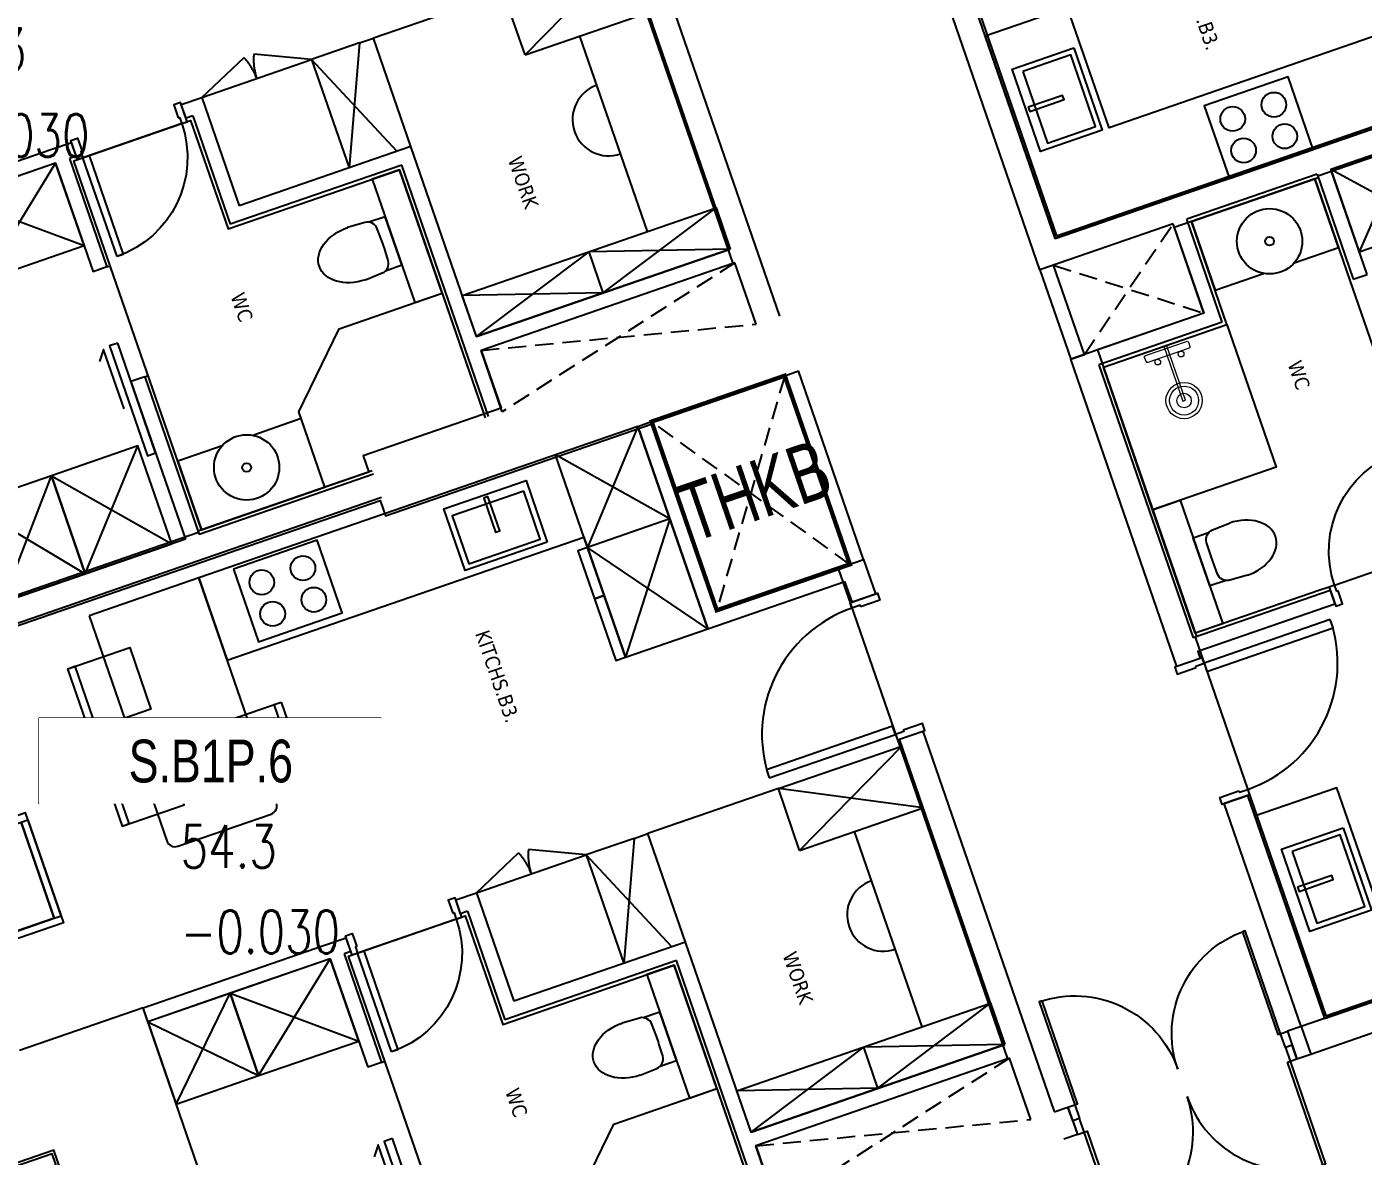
# Model space of a CAD drawing. Header units: millimetres. Extents: x -361702973 to 361248309, y -356458554 to 356543577.
# Drawn here: x -58224 to -49016, y 28495 to 36276 of the extents above; entities that cross this region are included whole.
import ezdxf
from ezdxf.enums import TextEntityAlignment as Align
from ezdxf.xclip import XClip

# ---------------------------------------------------------------- set-up
doc = ezdxf.new("R2010")
doc.units = ezdxf.units.MM
doc.header["$LTSCALE"] = 100
doc.header["$MEASUREMENT"] = 0
doc.header["$XCLIPFRAME"] = 0
doc.set_wipeout_variables(frame=1)
for name, pattern in [('220126_HDN_HBA typical plan$0$HIDDEN', [0.375, 0.25, -0.125]), ('ACAD_ISO03W100', [30, 12, -18]), ('HIDDEN', [0.375, 0.25, -0.125]), ('Xref_ST_MBDV Cot vach 30.7.2022$0$HIDDEN', [0.375, 0.25, -0.125])]:
    doc.linetypes.add(name, pattern=pattern)
for name, color, linetype in [('1VinaPVC-Text', 9, 'Continuous'), ('A-_FURN----_E-_N', 251, 'Continuous'), ('A-ANNO-ROOM', 50, 'Continuous'), ('dien tich thong thuy', 3, 'Continuous'), ('IDEA - dim', 251, 'Continuous'), ('KT-Cua', 36, 'Continuous'), ('KT-Khuat', 9, 'HIDDEN'), ('KT-Net manh', 139, 'Continuous'), ('KT-Tuong', 1, 'Continuous'), ('Xref_ST_MBDV Cot vach 30.7.2022$0$KT-Text', 7, 'Continuous'), ('Xref_ST_MBDV Cot vach 30.7.2022$0$KT-Tuong', 1, 'Continuous')]:
    doc.layers.add(name, color=color, linetype=linetype)
for name, color, linetype, lineweight in [('A-NoiThat', 39, 'Continuous', 13), ('KT-Chuviet', 255, 'Continuous', 15), ('KT-Net thay', 7, 'Continuous', 15), ('KT-Net truc', 18, 'Continuous', 15), ('Xref_ST_MBDV Cot vach 30.7.2022$0$CUA', 37, 'Continuous', 13)]:
    doc.layers.add(name, color=color, linetype=linetype, lineweight=lineweight)
doc.styles.add('220126_HDN_HBA typical plan$0$211210_HDN_HBA_TYPICAL PLAN CORE OPT 1$0$HBA-Text', font='GOTHIC.TTF')
doc.styles.add('font unicode ccu', font='arial.ttf')
doc.styles.add('ROMANS', font='ROMANS.SHX')
doc.styles.add('Tahoma', font='tahoma.ttf')
doc.styles.add('Xref_ST_MBDV Cot vach 30.7.2022$0$Arial', font='arial.ttf', dxfattribs={"width": 0.7})

# ---------------------------------------------------------------- blocks, each defined once
blk = doc.blocks.new('P150')
for points in [[(-1.529999999999973, 0.1000000000000227), (-1.549999999999955, 0.1000000000000227), (-1.549999999999955, 0.8500000000000796), (-1.529999999999973, 0.8500000000000796)], [(-0.04999999999995453, 0.1000000000000227), (-0.06999999999993634, 0.1000000000000227), (-0.06999999999993634, 0.8500000000000796), (-0.04999999999995453, 0.8500000000000796)], [(-1.599999999999909, 0), (-1.549999999999955, 0), (-1.549999999999955, 0.1000000000000227), (-1.599999999999909, 0.1000000000000227)], [(-0.04999999999995453, 0), (0, 0), (0, 0.1000000000000227), (-0.04999999999995453, 0.1000000000000227)]]:
    blk.add_lwpolyline(points, close=True)
for centre, start, end in [((-1.549999999999955, 0.1000000000000227), 0, 90), ((-0.04999999999995453, 0.1000000000000227), 90, 180)]:
    blk.add_arc(centre, 0.7500000000000568, start, end)
blk = doc.blocks.new('*U116')
blk.add_line((70, 100), (70, 699.9999999999966))
for points in [[(50, 0), (50, 799.9999999999966), (90, 799.9999999999966), (90, 0)], [(50, 100), (90, 100), (90, 699.9999999999966), (50, 699.9999999999966)], [(0, -99.99999999999972), (60, -99.99999999999969), (60, -40), (50, -40), (50, 0), (0, 0)], [(899.9999999999966, -99.99999999999963), (839.9999999999966, -99.9999999999996), (839.9999999999966, -39.99999999999989), (849.9999999999966, -39.99999999999989), (849.9999999999966, 1.136868377216155e-13), (899.9999999999966, 1.421085471520195e-13)]]:
    blk.add_lwpolyline(points, close=True)
at = {"linetype": 'Xref_ST_MBDV Cot vach 30.7.2022$0$HIDDEN'}
blk.add_arc((50, 0), 799.9999999999967, 7.016709298534877e-15, 90, dxfattribs=at)
blk = doc.blocks.new('*U147')
at = {"ltscale": 5}
blk.add_lwpolyline([(305, -530), (305, -1.13686837721616e-13), (-305, 0), (-305, -530)], close=True, dxfattribs=at)
for centre in [(-150, -150), (150, -150.0000000000001), (-150, -380), (150, -380)]:
    blk.add_circle(centre, 85, dxfattribs=at)
blk = doc.blocks.new('*U149')
at = {"layer": 'A-_FURN----_E-_N', "linetype": 'Continuous'}
for points in [[(-899.9999999999709, 600), (-899.9999999999709, 1000), (-1349.999999999971, 1000), (-1349.999999999971, 600)], [(-900.0000000000291, -1000), (-900.0000000000291, 1000), (900.0000000000291, 1000), (900.0000000000291, -1000)], [(-880.0000000000291, -980), (-880.0000000000291, 980), (880.0000000000291, 980), (880.0000000000291, -980)], [(1350.000000000029, 600), (1350.000000000029, 1000), (900.0000000000291, 1000), (900.0000000000291, 600)]]:
    blk.add_lwpolyline(points, close=True, dxfattribs=at)
at = {"layer": 'A-_FURN----_E-_N', "linetype": '220126_HDN_HBA typical plan$0$HIDDEN', "ltscale": 500}
blk.add_lwpolyline([(-900.0000000000291, -1000), (-900.0000000000291, 1000), (900.0000000000291, 1000), (900.0000000000291, -1000)], close=True, dxfattribs=at)
at = {"layer": 'A-_FURN----_E-_N', "linetype": 'Continuous'}
for points in [[(-54.9999999999709, 580), (-54.9999999999709, 880), (-655.605454891891, 880), (-655.605454891891, 480), (-448.1151331290312, 480)], [(645.6054548844986, 580), (645.6054548844986, 880), (45.0000000000291, 880), (45.0000000000291, 580)], [(-880.0000000000291, 248.6659454330802), (-326.2632651105232, 580), (880.0000000000291, 580), (880.0000000000291, 480), (-326.2632651105232, 480), (-326.2632651105232, 580), (-326.2632651105232, 248.6659454330802), (-880.0000000000291, 248.6659454330802)]]:
    blk.add_lwpolyline(points, dxfattribs=at)
blk = doc.blocks.new('*U148')
at = {"ltscale": 5}
for points in [[(-300, -450), (300, -450), (300, 0), (-300, 0)], [(-261, -65), (261, -65), (261, -415), (-261, -415)], [(-15, -20), (15, -20), (15, -270), (-15, -270)]]:
    blk.add_lwpolyline(points, close=True, dxfattribs=at)
blk = doc.blocks.new('220126_HDN_HBA typical plan$0$210902_YS plan 330pm ver13$0$TOTO-WC-CW822J')
at = {"color": 0}
blk.add_lwpolyline([(-177.2072506700642, -119.1915361834399), (-175, 0), (175, 0), (177.2072506700642, -119.1915361836145)], dxfattribs=at)
blk.add_lwpolyline([(-190, -270), (-183.3947591906181, -144.5004246227618, -0.3908696114996718), (-115.4352058441145, -78.20653349565691), (-27.76706723973621, -75.77130742336158, -0.01388621073825284), (27.76706724101678, -75.77130742336158), (115.4352058439981, -78.20653349565691, -0.3908696114996718), (183.3947591905016, -144.5004246227618), (190, -270)], format="xyb", dxfattribs=at)
blk.add_ellipse((0, -270), major_axis=(0, -270), ratio=0.7037037037037037, start_param=4.71238898038469, end_param=7.853981633974483, dxfattribs=at)
blk = doc.blocks.new('d800')
blk.add_line((760, 70), (40, 70))
for points in [[(40, 790), (40, 70), (85, 70), (85, 790)], [(50, 25), (40, 25), (40, 70), (0, 70), (0, -70), (50, -70)], [(750, 25), (760, 25), (760, 70), (800, 70), (800, -70), (750, -70)]]:
    blk.add_lwpolyline(points, close=True)
blk.add_arc((40, 70), 720, 0, 90)
blk = doc.blocks.new('26')
at = {"layer": 'A-_FURN----_E-_N', "linetype": 'Continuous'}
for points in [[(674.9999999981301, -1170.000000000087), (674.9999999981228, -1769.999999999156), (1474.999999998137, -1769.999999999593), (1475, -1170.000000000029)], [(674.9999999981228, -1769.999999999156), (674.9999999962674, -1839.999999999622), (1024.999999998123, -1839.999999999127), (1024.999999998145, -1769.999999999622)], [(1024.999999998145, -1769.999999999622), (1024.999999998123, -1839.999999999127), (1474.999999998145, -1839.999999999593), (1474.999999998137, -1769.999999999593)]]:
    blk.add_lwpolyline(points, close=True, dxfattribs=at)
at = {"layer": 'IDEA - dim'}
for p, q in [((-1.452349351893645e-11, -1070.000000000087), (2.842170943040401e-14, -100)), ((2675.000003136702, -1070.000002763758), (2675.000003688045, -170.0000000000873)), ((3125.000003045418, -1070.000002763321), (3125.000003688037, -170.0000000009895)), ((4550.000000001863, -670.0000000005239), (3125.000003693611, -670.0000000010186)), ((3125.000003045418, -1070.000002763321), (2675.000003136702, -1070.000002763758)), ((3124.999999353655, -1070.000003145164), (3125.000003045439, -1069.999996950908)), ((4849.999999999985, -1095.00000000099), (4550.000000001855, -1095.000000001019)), ((674.9999999981228, -1769.999999999156), (-1.862616727521527e-09, -1769.999999999127)), ((3465.000000003733, -2020.000000004278), (2674.999999999993, -2020.000000004249)), ((2674.999999996275, -2119.999999999593), (2674.99999999626, -2020.00000000518)), ((2674.99999999813, -2120.000000000087), (2674.999999998137, -2470.000000000553)), ((2774.999999994419, -3369.99999999869), (2774.999999992571, -3420.000000000553)), ((3564.999999998137, -4269.999999999622), (3564.999999999985, -4244.999999999593)), ((4365.000000001863, -4270.000000000553), (4364.999999999985, -4245.000000000553))]:
    blk.add_line(p, q, dxfattribs=at)
for points in [[(2.842170943040401e-14, -100), (-1.452349351893645e-11, 0)], [(1375, -100), (2.842170943040401e-14, -100)], [(1474.999999999971, -1170.000000000378), (2.842170943040401e-14, -1170.000000000058), (-1.89172055797826e-09, -4369.999999999127), (599.9999999981301, -4369.999999999127), (599.9999999999927, -1769.999999999593), (1474.999999998137, -1769.999999999593), (1475, -1170.000000000029)], [(5490.000006117116, -3000.000006208051), (5490, -4245.000000000553), (2799.999999996282, -4245.000000000087), (2799.999999996267, -3394.999999999622), (3589.999999999993, -3395.000000000058), (3590.000000000022, -2144.999999999622), (5397.323217466314, -2144.999999918189)], [(5490.000006117123, -3000.000006206159), (5490, -3345.0000004592), (4940.000000460081, -3345.000000460161), (4490.000000460073, -2895.000000460132), (4490.000000460073, -2145.000000000029), (5397.323217466314, -2144.999999918189)], [(2674.999999996282, -3270.000000000495), (2674.999999996275, -2469.999999999622), (3465, -2470.000000000553)], [(4990.000002009787, -3922.249721610046), (4990.00000200978, -4245.000000001019), (5490, -4245.000000000553), (5490, -3345.0000004592), (4990.00000200978, -3345.000000459666), (4990.000002007924, -3697.750278391031)], [(4528.893979985267, -4476.139892186591), (4094.403265401728, -4476.139892187028), (4163.505103578791, -4530.014263061428)]]:
    blk.add_lwpolyline(points, dxfattribs=at)
for points in [[(1675.000000007458, -125.0000000000873), (1665.000000007436, -125.0000000000873), (1665.000000007451, -185.0000000000873), (1625.000000007458, -184.9999999995925), (1625.000000007414, 15.00000000040745), (1675.000000009313, 14.99999999991269)], [(2575.000000009306, -125.000000000553), (2585.000000007436, -124.9999999995925), (2585.000000009313, -185.000000000553), (2625.000000007451, -185.000000000553), (2625.000000007436, 15.00000000037835), (2575.000000007436, 14.99999999947613)], [(4850.000000001855, -170.0000000009895), (4850.000000000022, -2020.000000001484), (4550.000000001855, -2020.000000001455), (4550.000000001848, -170.0000000019209)], [(2585.000000009313, -1105.000000001019), (2585.000000009313, -185.000000000553), (2525.000000009299, -185.0000000010186), (2525.000000007436, -1105.00000000099)], [(4490.000000460073, -2145.000000000029), (3590.000000000022, -2144.999999999622), (3590.000000001848, -2345.000000000553), (4490.000000460059, -2345.000000000524)], [(993.3708926252875, -4113.634093876055), (1443.370892627172, -4113.634093876055), (1443.37089262528, -4563.634093876521), (993.3708926252875, -4563.634093875618)], [(993.3708926252875, -4113.634093876055), (1443.370892627172, -4113.634093876055), (1443.370892625309, -4163.634093876084), (993.3708926252875, -4163.634093876084)], [(3374.999999994405, -5100.000000000058), (3374.999999994398, -4370.000000000058), (2774.999999996275, -4370.000000000087), (2774.999999994412, -5100.000000000087), (3374.999999994405, -5100.000000000058)], [(4085.574825739495, -4370.000000001019), (4085.574825739473, -4430.000000000524), (4885.574825739488, -4430.000000000524), (4885.574825737625, -4370.000000000524)], [(5514.999999998145, -5100.000000000553), (5514.999999998116, -4470.000000000524), (4800.938150439397, -4470.000000000553), (4800.938150437549, -5099.999999999593), (5515.000000001863, -5099.999999999622)], [(746.6291622593853, -5426.365906123625), (296.6291622593853, -5426.365906122694), (296.6291622612407, -4976.365906123159), (746.6291622612625, -4976.36590612313)], [(993.3708926252875, -5426.365906123596), (1443.370892625288, -5426.365906123159), (1443.370892625288, -4976.365906124091), (993.3708926252875, -4976.36590612313)], [(3374.999999996282, -5700.000000000058), (3374.999999994405, -5100.000000000058), (2774.999999994412, -5100.000000000087), (2774.999999994383, -5699.999999999607), (3374.999999996282, -5700.000000000058)], [(5515.000000001848, -5700.000000000553), (5515.000000001863, -5099.999999999622), (4800.938150437549, -5099.999999999593), (4800.938150439411, -5700.000000000524), (5515.000000001848, -5700.000000000553)], [(746.6291622593853, -5426.365906123625), (296.6291622593853, -5426.365906122694), (296.6291622612625, -5376.365906123596), (746.629162261248, -5376.365906123625)], [(993.3708926252875, -5426.365906123596), (1443.370892625288, -5426.365906123159), (1443.37089262715, -5376.365906123596), (993.3708926252948, -5376.365906124091)], [(1190.677188739181, -6524.261134152388), (1190.677188739166, -6076.256100087034), (1890.677188737318, -6076.256100087048), (1890.677188739181, -6026.256100086568), (1140.677188739173, -6026.256100086102), (1140.677188739166, -6524.261134151908)], [(1890.677188737318, -6524.261134151922), (1890.677188737318, -6076.256100087048), (1190.677188739166, -6076.256100087034), (1190.677188739173, -6026.256100086553), (1940.677188739173, -6026.256100086088), (1940.677188737318, -6524.261134151908)], [(1890.677188737318, -6076.256100087048), (1890.677188739173, -6676.256100087034), (1190.677188739188, -6676.256100087034), (1190.677188739166, -6076.256100087034)]]:
    blk.add_lwpolyline(points, close=True, dxfattribs=at)
at = {"layer": 'IDEA - dim', "color": 6, "const_width": 30}
blk.add_lwpolyline([(2.842170943040401e-14, -100), (1375, -100), (1374.999999999985, -1070.000000000058), (-1.452349351893645e-11, -1070.000000000087)], close=True, dxfattribs=at)
at = {"layer": 'IDEA - dim'}
blk.add_lwpolyline([(-1.89172055797826e-09, -5169.999999999622), (1639.99999999439, -5169.999999999622, 0.414213562373095), (1699.999999994427, -5110.000000000058), (1699.99999999439, -4429.999999999156, 0.414213562373095), (1639.999999996289, -4369.999999999622), (-1.855340769907343e-09, -4369.999999999622)], format="xyb", close=True, dxfattribs=at)
for radius in [224.9999999999999, 29.99999999999999]:
    blk.add_circle((5185.000002004213, -3810.000000000524), radius, dxfattribs=at)
for centre, radius, end in [((2585.000000009313, -185.000000000553), 919.9999999999998, 269.9999999997622), ((3733.683784395442, -670.0000000000873), 249.9999999999999, 0)]:
    blk.add_arc(centre, radius, 180, end, dxfattribs=at)
at = {"layer": 'KT-Khuat', "ltscale": 5}
for p, q in [((2.842170943040401e-14, -100), (1374.999999999985, -1070.000000000058)), ((1375, -100), (-1.452349351893645e-11, -1070.000000000087)), ((4949.999999998123, -169.9999999995925), (5397.323217466299, -2019.999999919091)), ((4949.999999998137, -2020.000000001455), (5397.323274049806, -169.9999999181891))]:
    blk.add_line(p, q, dxfattribs=at)
at = {"layer": 'KT-Net manh', "linetype": 'ACAD_ISO03W100', "ltscale": 4}
for p, q in [((3125.0000036899, -170.0000000722357), (2675.000003168359, -1070.000002763758)), ((2675.000003688045, -170.0000000000873), (3125.000003045418, -1070.000002763321)), ((4849.999999994412, -1095.00000000099), (4549.999999996282, -170.00000000195)), ((4849.999999996267, -170.0000000010186), (4549.999999996289, -1095.000000001019)), ((2675.000003136702, -1070.000002763758), (2675.00000313668, -2020.000000000524)), ((4849.999999994398, -2020.000000001484), (4549.999999996289, -1095.000000001019)), ((4849.999999994412, -1095.00000000099), (4549.999999996275, -2020.000000001455)), ((2.842170943040401e-14, -1170.000000000058), (674.9999999981228, -1769.999999999156)), ((674.9999999981301, -1170.000000000087), (-1.862616727521527e-09, -1769.999999999127)), ((674.9999999981301, -1170.000000000087), (1474.999999998137, -1769.999999999593)), ((1475, -1170.000000000029), (674.9999999981228, -1769.999999999156)), ((2674.99999999813, -2120.000000000087), (3465, -2470.000000000553)), ((3465.000000001848, -2120.000000000553), (2674.999999996275, -2469.999999999622)), ((2674.999999996275, -2469.999999999622), (2509.874697772793, -2834.326274877007)), ((2674.999999996282, -3270.000000000495), (2509.874697772771, -2905.673725121276)), ((3374.999999994405, -5100.000000000058), (2774.999999996275, -4370.000000000087)), ((2774.999999994412, -5100.000000000087), (3374.999999994398, -4370.000000000058)), ((5514.999999998145, -5100.000000000553), (4800.938150439397, -4470.000000000553)), ((4800.938150437549, -5099.999999999593), (5514.999999998116, -4470.000000000524)), ((3374.999999996282, -5700.000000000058), (2774.999999994412, -5100.000000000087)), ((2774.999999994383, -5699.999999999607), (3374.999999994405, -5100.000000000058)), ((5515.000000001848, -5700.000000000553), (4800.938150437549, -5099.999999999593)), ((4800.938150439411, -5700.000000000524), (5515.000000001863, -5099.999999999622)), ((2674.999999996267, -5700.000000000029), (2674.999999996275, -6599.999999999622)), ((5515.000000001848, -5700.000000000553), (2674.999999996267, -5700.000000000029))]:
    blk.add_line(p, q, dxfattribs=at)
for centre, start, end in [((2674.999999996275, -2469.999999999622), 245.6183179424546, 269.9999999997622), ((2674.999999996282, -3270.000000000495), 89.99999999976225, 114.3816820577783)]:
    blk.add_arc(centre, 399.9999999999999, start, end, dxfattribs=at)
at = {"layer": 'KT-Tuong'}
for p, q in [((2625.000000007465, -5.238689482212067e-10), (5397.323274051669, 7.389462552964687e-08)), ((1624.999999998159, -170.000000000553), (1624.999999998145, -1.164153218269348e-10)), ((1624.999999996275, -170.0000000000582), (1474.999999999985, -170.0000000000873)), ((4850.000000000007, -170.0000000005239), (2625.000000009313, -169.9999999996217)), ((4850.000000000022, -2020.000000001484), (4850.000000001855, -170.0000000009895)), ((4949.999999998137, -169.9999999995925), (4949.999999998145, -2020.000000001455)), ((5397.323274049806, -169.9999999181891), (4949.99999999813, -170.0000000000582)), ((4849.999999998145, -2020.00000000195), (3465, -2020.000000003813)), ((3465, -2020.000000004278), (3465, -3270.000000000058)), ((5397.323217466314, -2019.999999919091), (4949.999999996282, -2020.000000001019)), ((5397.323217464458, -2119.999999918189), (3565.000000001848, -2120.000000000058)), ((3564.99999999813, -2120.000000000553), (3564.999999998145, -3370.000000000058)), ((5515.00000611713, -3000.000006207585), (5514.999999999993, -4269.999999999593)), ((5685.000003750443, -3000.000008806877, 9.79608882449709e-09), (5684.999993890298, -6600.000161862743, -1.594545972149397e-08)), ((2774.999999994419, -3369.99999999869), (3564.999999998145, -3370.000000000058)), ((2774.999999994398, -3420.000000000087), (2674.999999996275, -3420.000000000524)), ((2774.999999994419, -4219.999999999156), (2674.999999994405, -4219.999999999593)), ((2774.999999992549, -4219.999999999622), (2774.999999994398, -4269.999999999622)), ((2774.999999994398, -4269.999999999622), (3564.999999998137, -4269.999999999622)), ((3564.999999998137, -4269.999999999622), (3564.999999999985, -4370.000000000524)), ((4365.000000001863, -4270.000000000553), (5514.999999999993, -4269.999999999593)), ((4365.000000001863, -4270.000000000553), (4365.000000000015, -4370.00000000099)), ((5514.99999999813, -4370.000000000524), (5514.999993890306, -6600.000161397125, -1.594545972127552e-08))]:
    blk.add_line(p, q, dxfattribs=at)
for points in [[(2.842170943040401e-14, -1170.000000000058), (-1.452349351893645e-11, -1070.000000000087), (1374.999999999985, -1070.000000000058), (1374.999999999985, 2.91038304567337e-11)], [(1374.999999999985, 2.91038304567337e-11), (-1.452349351893645e-11, 0)], [(1374.999999999985, 2.91038304567337e-11), (1624.999999998145, -1.164153218269348e-10)], [(-2.179945113311987e-11, -1170.000000000058), (1475, -1170.000000000029), (1474.999999999985, -170.0000000000873)], [(4850.000000000007, -170.0000000005239), (4849.99999999813, -2020.000000001484)], [(2674.999999996275, -3420.000000000524), (2674.999999996282, -3270.000000000495), (3465, -3270.000000000058)], [(2674.999999996253, -4370.000000000058), (2674.999999994405, -4219.999999999593)], [(2774.999999996275, -4370.000000000087), (2774.999999994383, -5699.999999999607), (2674.999999996267, -5700.000000000029), (2674.999999996253, -4370.000000000058)], [(2774.999999996275, -4370.000000000087), (3564.999999999985, -4370.000000000524)], [(4365.000000000015, -4370.00000000099), (5514.99999999813, -4370.000000000524)]]:
    blk.add_lwpolyline(points, dxfattribs=at)
at = {"layer": 'IDEA - dim'}
for name, p, xscale, rotation in [('*U148', (99.99999999812283, -2319.999999999156), -1.000000000000001, 90), ('d800', (2729.999999994419, -4219.999999999593), -0.9999999999999997, 270), ('*U149', (4400.000000001855, -7500.00000000099), -0.9999999999999997, 270)]:
    blk.add_blockref(name, p, dxfattribs=dict(at, xscale=xscale, rotation=rotation))
at = {"layer": 'IDEA - dim', "xscale": -0.9999999999999998}
blk.add_blockref('220126_HDN_HBA typical plan$0$210902_YS plan 330pm ver13$0$TOTO-WC-CW822J', (4040.000000230968, -2345.000000000553), dxfattribs=at)
at = {"layer": 'IDEA - dim', "extrusion": (3.761581922631317e-37, -2.306907663488737e-37, -1), "xscale": -1.000000000000001, "zscale": -1.000000000000001, "rotation": 90}
blk.add_blockref('*U147', (-550, -3819.999999999156), dxfattribs=at)
at = {"layer": '1VinaPVC-Text', "style": 'Tahoma'}
for s, p in [('WORK', (3766.135178042547, -1417.810789076233)), ('KITCHS.B3.', (981.6046331841499, -2696.74280486544)), ('WC', (4030.913363985717, -3531.033974960068))]:
    blk.add_text(s, height=99.99999999999997, dxfattribs=at).set_placement(p)
blk = doc.blocks.new('A$C2A980E36')
at = {"ltscale": 0.5}
blk.add_lwpolyline([(-10, 0), (10, 0), (10, 400), (-10, 400)], close=True, dxfattribs=at)
blk.add_lwpolyline([(160, 60), (160, 30, -0.4142135623730916), (150, 20), (-150, 20, -0.4142135623730987), (-160, 30), (-160, 60.00000000000728, -0.414213562373095), (-150, 70.00000000000728), (150, 70, -0.4142135623730915)], format="xyb", close=True, dxfattribs=at)
for centre, radius in [((0, 400), 125), ((0, 400), 100), ((0, 400), 50), ((-85, 90.00000000000728), 20), ((85, 90), 20)]:
    blk.add_circle(centre, radius, dxfattribs=at)
blk = doc.blocks.new('18')
at = {"layer": 'A-_FURN----_E-_N'}
blk.add_line((4750.000000001826, 6105.000000000015), (3914.999999999964, 6105), dxfattribs=at)
at = {"layer": 'IDEA - dim'}
for p, q in [((1624.999999996238, 7930.000000000007), (1624.999999996238, 8100.000000000015)), ((2774.999999144995, 7029.999996855004), (2775.000002836772, 7030.000003049812)), ((2775.000002836772, 7029.99999723622), (2774.999999273517, 7029.999997236126)), ((2799.999999634871, 6929.999998246283), (2675.000003075191, 6929.999998246218)), ((2674.999999353626, 6879.999997236133), (2675.000003045396, 6880.000002287241)), ((4914.999999999964, 5980.000000000015), (4914.999999999949, 3979.999994853017))]:
    blk.add_line(p, q, dxfattribs=at)
for points in [[(1675.000000007414, 7975.00000000008), (1665.000000007414, 7975.000000000065), (1665.000000007392, 7915.000000000065), (1625.000000007407, 7915.000000000073), (1625.000000007414, 8115.000000000087), (1675.000000007414, 8115.000000000087)], [(2575.000000007414, 7975.000000000065), (2585.000000007414, 7975.000000000087), (2585.000000007414, 7915.000000000073), (2625.000000007414, 7915.000000000073), (2625.000000007414, 8115.000000000073), (2575.000000007414, 8115.000000000065)], [(2585.000000007414, 6994.999999999673), (2585.000000007421, 7914.999999999665), (2525.000000007414, 7914.999999999658), (2525.000000007414, 6994.999999999665)], [(2800.000001167835, 7905.00000000008), (3700.000001834655, 7905.000000000015), (3700.000001834676, 7705), (2800.000001167842, 7705.000000000073)], [(5514.999999999964, 5430.000000000015), (5514.999999999949, 5980.000000000007), (4914.999999999964, 5980.000000000102), (4914.999999999942, 5430.00000000008), (5514.999999999964, 5430.000000000015)]]:
    blk.add_lwpolyline(points, close=True, dxfattribs=at)
blk.add_lwpolyline([(599.9999999999491, 7930.000000000007), (-3.637978807091713e-11, 7930.000000000022), (-3.637978807091713e-11, 5354.999999999964), (599.9999999999709, 5354.999999999956), (599.9999999999636, 7330.000000000015), (1474.999999998101, 7329.999999999956), (1474.999999998101, 7929.999999999971)], dxfattribs=at)
for points, elevation in [([(7159.997110252531, 7930.000000000051), (5684.99711025443, 7930.000000000073), (5684.997110254371, 5355.000000000015), (6284.997110254357, 5355.000000000007), (6284.9971102544, 7330.000000000065), (7159.997110252538, 7329.999999999985)], -3.803953504049945e-10), ([(3699.996061453756, 7905.000373194256), (4739.996059622783, 7905.000373194242), (4739.996059622754, 7005.00037319422), (3699.996061453749, 7005.000373194234)], 3.575141225274116e-10)]:
    blk.add_lwpolyline(points, close=True, dxfattribs=dict(at, elevation=elevation))
for points, elevation in [([(2799.996058933575, 6930.000371440532), (2799.996058913108, 7005.000370430425), (2799.996064078216, 7005.000370430469), (2799.996063081715, 7905.000373194343), (4739.996059622768, 7905.000373423827), (4739.996059622768, 7005.00037296462), (5489.996057612974, 7005.000372735027), (5489.996057612982, 6105.000373194234), (4749.996059620891, 6105.000373194234)], 5.562278967497294e-10), ([(4989.996059622747, 6427.750651584545), (4989.996059622754, 6105.000373194242), (5489.996057612967, 6105.000373194227), (5489.99605761296, 7005.000372735019), (4989.996059622761, 7005.000372735041), (4989.996059622761, 6652.250094803945)], 6.24358333792068e-10)]:
    blk.add_lwpolyline(points, dxfattribs=dict(at, elevation=elevation))
at = {"layer": 'IDEA - dim', "elevation": -7.991136614731408e-10}
blk.add_lwpolyline([(5684.99711025435, 4555), (7324.997110250617, 4555.000000000051, 0.414213562373095), (7384.997110250617, 4615.000000000044), (7384.997110250632, 5295.000000000036, 0.414213562373095), (7324.997110250646, 5355.000000000044), (5684.997110254371, 5355.000000000015)], format="xyb", close=True, dxfattribs=at)
at = {"layer": 'IDEA - dim'}
for radius in [224.9999999999999, 29.99999999999999]:
    blk.add_circle((5184.996059619021, 6540.000373194227), radius, dxfattribs=at)
blk.add_arc((2585.000000007421, 7914.999999999665), 919.9999999999995, 179.9999999997916, 269.9999999995831, dxfattribs=at)
at = {"layer": 'KT-Khuat', "ltscale": 5}
for p, q in [((4864.996059622768, 7999.999999904445, 1.215037295724934e-09), (5514.996059619116, 7130.000372735027)), ((5514.996059619116, 7999.999999904452, 1.215037295738486e-09), (4864.996059622768, 7130.000372735019))]:
    blk.add_line(p, q, dxfattribs=at)
at = {"layer": 'KT-Net manh', "linetype": 'ACAD_ISO03W100', "ltscale": 4}
for p, q in [((5514.999999999964, 5430.000000000015), (4914.999999999964, 5980.000000000102)), ((4914.999999999942, 5430.00000000008), (5514.999999999949, 5980.000000000007))]:
    blk.add_line(p, q, dxfattribs=at)
at = {"layer": 'KT-Tuong'}
for p, q in [((2625.000000007414, 8100.000000000029), (4864.996059622768, 8100.000000000044)), ((2625.000000007414, 7930.000000000015), (2625.000000007414, 8100.000000000029)), ((4864.996059622754, 7130.000372735027), (4864.996059622768, 8100.000000000044)), ((1624.999999994376, 7930.000000000015), (-3.637978807091713e-11, 7930.000000000022)), ((4764.996059622768, 7930.000000000022), (2774.999998921354, 7930.000000000073)), ((2774.999999312655, 6929.999998246349), (2774.999998921354, 7930.000000000073)), ((4764.996059622761, 7030.000372735019), (4764.996059622768, 7930.000000000022)), ((4864.996059622754, 7130.000372735027), (5514.996059619116, 7130.000372735027)), ((4764.996059622761, 7030.000372735019), (5514.996059619043, 7030.000372735027)), ((5514.996059619029, 6080.000000000015), (5514.996059619043, 7030.000372735027)), ((5514.996059619029, 6080.000000000015), (4750.000000001826, 6080.000000000015)), ((4750.000000001826, 6080.000000000015), (4750.000000001812, 5980.000000000007)), ((4750.000000001812, 5980.000000000007), (5514.999999999949, 5980.000000000007)), ((5514.999999999949, 5980.000000000007), (5514.999999999964, 3000.000000000007))]:
    blk.add_line(p, q, dxfattribs=at)
for points in [[(-2.182787284255028e-11, 7930.000000000007), (-7.275957614183426e-12, 8100.000000000007), (1624.999999994376, 8100.000000000073), (1624.999999994376, 7930.000000000015)], [(2774.999999312655, 6929.999998246349), (2675.000003075183, 6929.999998246349), (2675.000003688001, 7930.000000000015), (2625.000000007414, 7930.000000000015)]]:
    blk.add_lwpolyline(points, dxfattribs=at)
at = {"layer": 'KT-Tuong', "elevation": -3.051679928179306e-10}
blk.add_lwpolyline([(5514.996059619138, 8100.000000000044), (4864.996059622768, 8100.000000000051), (4864.996059622768, 7999.999999904445), (5514.99605961913, 7999.999999904438)], close=True, dxfattribs=at)
for points in [[(5514.99605961913, 7130.000372735027), (5514.996059619138, 8100.000000000044), (7424.99711025069, 8100.000000000102)], [(5514.999999999964, 3000.000000000007), (5684.997110254313, 3000.000000000004), (5684.99711025443, 7930.000000000073), (7424.997110248827, 7930.000000000044)]]:
    blk.add_lwpolyline(points, dxfattribs=at)
at = {"layer": 'A-NoiThat', "rotation": 90}
blk.add_blockref('A$C2A980E36', (4739.996059622797, 7455.000372964627, -1.498457198413953e-08), dxfattribs=at)
at = {"layer": 'IDEA - dim', "xscale": -1}
blk.add_blockref('*U148', (899.9999999999491, 7829.999999999956), dxfattribs=at)
for name, p, rotation in [('*U148', (6584.9971102544, 7829.999999999985), 359.9999999999991), ('d800', (2729.999999634878, 6129.999998246276), 270)]:
    blk.add_blockref(name, p, dxfattribs=dict(at, rotation=rotation))
at = {"layer": 'IDEA - dim'}
blk.add_blockref('220126_HDN_HBA typical plan$0$210902_YS plan 330pm ver13$0$TOTO-WC-CW822J', (3250.000001501256, 7705.000000000044), dxfattribs=at)
at = {"layer": 'IDEA - dim', "extrusion": (2.838768210677084e-13, -2.067951531382568e-25, -1), "xscale": -1, "zscale": -1, "rotation": 90}
blk.add_blockref('*U147', (-6214.997110254386, 6355, 2.412952568901708e-09), dxfattribs=at)
at = {"layer": '1VinaPVC-Text', "style": 'Tahoma'}
for s, height, p in [('WC', 99.99999999999994, (4347.546843465978, 6699.500694949398)), ('KITCHS.B3.', 99.99999999999993, (7223.552717247294, 6522.783462356048))]:
    blk.add_text(s, height=height, rotation=179.9999999997916, dxfattribs=at).set_placement(p)
blk = doc.blocks.new('A$C418F5BC8')
at = {"layer": 'A-ANNO-ROOM', "insert": (648.1133449638728, 1090.790118377889), "char_height": 600, "attachment_point": 2, "rotation": 50.44882673977027, "style": '220126_HDN_HBA typical plan$0$211210_HDN_HBA_TYPICAL PLAN CORE OPT 1$0$HBA-Text'}
blk.add_mtext_dynamic_manual_height_columns('SL-S', width=722857412.8743668, gutter_width=9765.624999999996, heights=[0], dxfattribs=at)
blk = doc.blocks.new('A$C1AAC5519')
at = {"layer": 'A-ANNO-ROOM', "insert": (772.955269176513, 1216.574747113511), "char_height": 600, "attachment_point": 2, "rotation": 50.44882673977027, "style": '220126_HDN_HBA typical plan$0$211210_HDN_HBA_TYPICAL PLAN CORE OPT 1$0$HBA-Text'}
blk.add_mtext_dynamic_manual_height_columns('1-BR', width=722857412.8743668, gutter_width=9765.624999999996, heights=[0], dxfattribs=at)
blk = doc.blocks.new('A$C2A6C5140')
at = {"layer": 'A-ANNO-ROOM', "insert": (731.4497625969816, 1190.0169191678, 0.0003277973379295924), "char_height": 600, "attachment_point": 2, "rotation": 50.44882673977027, "style": '220126_HDN_HBA typical plan$0$211210_HDN_HBA_TYPICAL PLAN CORE OPT 1$0$HBA-Text'}
blk.add_mtext_dynamic_manual_height_columns('2-BR', width=722857412.8743668, gutter_width=9765.624999999996, heights=[0], dxfattribs=at)
blk = doc.blocks.new('A$C5388591E')
at = {"layer": 'A-ANNO-ROOM', "insert": (894.3001998505497, 842.1987865094561, 0.0004622000541105721), "char_height": 600, "attachment_point": 2, "rotation": 1.4064704596368105, "style": '220126_HDN_HBA typical plan$0$211210_HDN_HBA_TYPICAL PLAN CORE OPT 1$0$HBA-Text'}
blk.add_mtext_dynamic_manual_height_columns('3-BR', width=722857412.8743668, gutter_width=9765.624999999996, heights=[0], dxfattribs=at)
blk = doc.blocks.new('A$C21AF0CCA')
at = {"layer": 'A-ANNO-ROOM', "insert": (1197.56892258345, 814.6835720778872), "char_height": 600, "attachment_point": 2, "rotation": 0.10542954816276216, "style": '220126_HDN_HBA typical plan$0$211210_HDN_HBA_TYPICAL PLAN CORE OPT 1$0$HBA-Text'}
blk.add_mtext_dynamic_manual_height_columns('1-BR+', width=722857412.8743668, gutter_width=9765.624999999996, heights=[0], dxfattribs=at)
blk = doc.blocks.new('TAG CAO DO SAN')
at = {"layer": 'KT-Net thay', "flags": 128}
blk.add_lwpolyline([(1526701.778855525, -266095.2298759429), (1526701.778855525, -266566.6584041911), (1527644.63591202, -266566.6584041911), (1527644.63591202, -266095.2298759429)], close=True, dxfattribs=at)
blk.add_wipeout([(1526701.778855525, -266095.2298759429), (1527644.6359120198, -266095.2298759429), (1527644.6359120198, -266566.65840419114), (1526701.778855525, -266566.65840419114)]).dxf.layer = 'KT-Net thay'
for points in [[(1526701.778855525, -266330.9441400666), (1527644.63591202, -266330.9441400666)], [(1526701.778855525, -266566.6584041911), (1527644.63591202, -266566.6584041911)]]:
    blk.add_lwpolyline(points, dxfattribs=at)
at = {"layer": 'KT-Chuviet', "color": 31, "style": 'ROMANS', "width": 0.75}
blk.add_text('DTTT:', height=117.8571320618522, dxfattribs=at).set_placement((1526748.92170835, -266507.8139601254))
at = {"layer": 'KT-Chuviet', "color": 31, "style": 'font unicode ccu', "width": 0.75}
blk.add_attdef('TÊNPHÒNG', text='', height=117.85713, dxfattribs=at).set_placement((1527175.308820772, -266213.4467624734), align=Align.MIDDLE_CENTER)
at = {"layer": 'KT-Chuviet', "color": 31, "ltscale": 15, "style": 'ROMANS', "width": 0.75, "flags": 8}
blk.add_attdef('CAO-DO', (1527091.943339912, -266507.7298381611), '', height=117.8571320618522, dxfattribs=at)

msp = doc.modelspace()

# ---------------------------------------------------------------- linework, layer by layer
at = {"layer": 'dien tich thong thuy'}
for points, elevation in [([(-51219.35410053696, 40718.99870051628), (-52211.86702703511, 40376.33546968182), (-52007.90081699562, 39785.5539623277), (-52740.4698825917, 39532.63586323978), (-52058.40688075988, 37557.06251509923), (-52067.85938484663, 37553.79905570053), (-52014.01230645613, 37397.83274020752), (-51129.61482492003, 34836.20413818619), (-46497.50692153347, 36435.43072413959), (-46535.09728772109, 36544.30999980828), (-43888.77705987409, 37457.94710662637), (-44751.92025848868, 39957.95246735861), (-44794.32644336094, 40080.84150625018), (-45641.50030402298, 42534.65309859139), (-48288.20144264496, 41620.88448301302), (-48325.42506348889, 41728.7014926932), (-51222.61755987354, 40728.45120456893)], 0.0001792014153776772), ([(-49326.54733967694, 35236.54534881438), (-50319.06061898812, 34893.88199633179), (-50115.09441015476, 34303.10049217861), (-50847.66312297192, 34050.18251486754), (-50165.60140548021, 32074.61288885106), (-50175.0539103242, 32071.34942924778), (-49274.33654563397, 29462.45081532618), (-41939.51498342428, 31994.78423469533), (-42858.78153596504, 34475.61789342697), (-42901.52096843306, 34598.39187920924), (-43748.44830819586, 37051.48943176653), (-46394.71886027689, 36137.86947541371), (-46432.56991279137, 36246.26901611875), (-49329.81208494573, 35246.00157752802)], 0.0001792008377831186)]:
    msp.add_lwpolyline(points, close=True, dxfattribs=dict(at, elevation=elevation))
for points, elevation in [([(-54439.24735732352, 37774.29662078161), (-54122.69177317298, 36857.40373600997), (-53359.04221965374, 34645.5178077953), (-55093.57669755869, 34046.6729656505), (-54955.75428140514, 33647.47484993705), (-55905.79316794827, 33319.67742635957), (-55867.32652690711, 33208.26005832416), (-57044.16327005409, 32801.95933463458), (-57040.8998105854, 32792.5068310522), (-59229.15465652199, 32037.01593647662), (-59267.77834923608, 32148.88820889276), (-61914.47933558271, 31235.11964591518), (-62760.25314922017, 33684.87580467141), (-62802.67812398037, 33807.7583563884), (-63666.73515598739, 36310.47150668436), (-55806.10775185877, 39021.51698269704), (-55362.27563858728, 37735.97179861855), (-54525.72903753188, 38024.78797590627), (-54439.24735732393, 37774.29662078146)], 1.548779636717665e-10), ([(-52230.75878179551, 31377.48158690378), (-51467.10927033181, 29165.59564780912), (-53201.64375617732, 28566.75083883679), (-53063.00897185555, 28165.19968095377), (-54012.98562707522, 27837.22201673238), (-53975.39360409108, 27728.33794476988), (-55152.2303548285, 27322.03724278611), (-55148.9668955747, 27312.58473925915), (-57337.22181918645, 26557.0938751805), (-57374.75124353853, 26665.79663054377), (-60021.51442037807, 25752.20840588205), (-60868.32021767023, 28204.95381864675), (-60910.74519041879, 28327.83637105814), (-61774.15055291764, 30828.66198175355), (-59127.44959864389, 31742.43053365803), (-59163.88544245923, 31847.96579885455), (-55789.34134502914, 33013.02083397944), (-55752.68515025458, 32906.84735964762), (-53914.17311800682, 33541.59022337654), (-53470.34263207036, 32256.04967568719), (-52633.79602566833, 32544.86583749502), (-52547.3143489786, 32294.37447753347), (-52230.7588259777, 31377.48157164996)], 1.548779779462106e-10)]:
    msp.add_lwpolyline(points, dxfattribs=dict(at, elevation=elevation))
at = {"layer": 'KT-Tuong', "elevation": 4.469598132449163e-10}
for points in [[(-49443.93155984441, 29388.02964300574), (-49538.45659497834, 29355.39505094627), (-49473.18740715092, 29166.3449699644), (-49378.66237202537, 29198.97956202091)], [(-51145.38228071129, 28800.606964153), (-51050.85724527721, 28833.24155534308), (-50985.58805920547, 28644.19147375508), (-51080.11309463115, 28611.55688256781)]]:
    msp.add_lwpolyline(points, dxfattribs=at)
at = {"layer": 'Xref_ST_MBDV Cot vach 30.7.2022$0$KT-Tuong'}
for p, q in [((-41787.40348601353, 32031.43163351595), (-49444.47317803479, 29387.8426504065)), ((-49444.47317803479, 29387.8426504065), (-49378.12073342592, 29199.16656179851)), ((-49378.12073342592, 29199.16656179851), (-48622.46203699283, 29460.05631273694))]:
    msp.add_line(p, q, dxfattribs=at)

# ---------------------------------------------------------------- block references
at = {"layer": 'A-ANNO-ROOM'}
for p in [(-193366.6029767873, 192837.9996409905, 5.460855537377236e-05), (-194725.1126339572, 187914.7636662904, 5.460855537377236e-05), (-204628.500881133, 156603.4286092457, 5.461079910308954e-05), (-263479.6090599558, 50485.12915140932, 5.460850030168077e-05), (-269121.1781233152, 49296.5544193383, 5.460850030168077e-05), (-249390.2929153891, 45734.43883928895, 5.460850030168077e-05), (-231828.0778406897, 44407.82273046864, 5.460832008522107e-05), (-260545.3674363113, 42210.52099001262, 5.460850030168077e-05), (-266005.9544405445, 40714.37009385967, 5.460850030168077e-05), (-231175.8712175231, 40645.45605562796, 5.460850030168077e-05), (-228303.7210763374, 35687.765146195, 5.460832008522128e-05)]:
    msp.add_blockref('A$C21AF0CCA', p, dxfattribs=at)
at = {"layer": 'dien tich thong thuy'}
for name, p, rotation in [('A$C2A6C5140', (-235738.0721845079, 62244.32288491951, 3.214423980650787e-05), 310.9576437198666), ('A$C2A6C5140', (-226971.972951604, 58672.53392838872, 1.895367564819208e-05), 310.9576437198666), ('A$C2A6C5140', (-182858.1837168724, 33888.05154022964, 0.000178988243818107), 310.9576437198666), ('A$C2A6C5140', (-180585.3237963979, 23151.33387848926, 0.000178988243818107), 310.9576437198666), ('A$C2A6C5140', (-203396.9752949114, 23120.58807031136, 0.0001030398263186841), 310.9576437198666), ('A$C2A6C5140', (-196571.0380073554, 22922.69606213347, 0.000178988243818107), 310.9576437198666), ('A$C418F5BC8', (-247792.2532073302, 59981.48598654423, -1.001597833679712e-05), 309.6632197063607), ('A$C418F5BC8', (-251962.2979944813, 57974.75306764379, -1.001597833679712e-05), 309.6632197063607), ('A$C418F5BC8', (-255726.2573242666, 56926.2422651329, -1.001597833679712e-05), 309.6632197063607), ('A$C418F5BC8', (-259675.3290057395, 55322.63898630807, -1.001597833679712e-05), 309.6632197063607), ('A$C1AAC5519', (-244712.9849651629, 48430.23954045825, 0.0003723829774320968), 309.6566028083925), ('A$C1AAC5519', (-223357.5065853495, 48059.78935259463, 0.0005547181599990354), 309.6566028083925), ('A$C1AAC5519', (-221487.8086388012, 45005.57789840109, 0.0003723828570649432), 309.6566028083925), ('A$C418F5BC8', (-197487.0809651244, 33411.4671110799, -1.001597833679712e-05), 309.6632197063607), ('A$C418F5BC8', (-193448.7475272998, 33349.36583146098, -1.001597833679712e-05), 309.6632197063607), ('A$C418F5BC8', (-201711.797739714, 33256.21495891846, -1.001597833679712e-05), 309.6632197063607), ('A$C418F5BC8', (-206278.2197520126, 33163.06303948996, -1.001597833679712e-05), 309.6632197063607), ('A$C1AAC5519', (-271599.8972878471, 39640.33326624559, 0.0003723828655667127), 309.6566028083925), ('A$C418F5BC8', (-226889.0124284044, 31090.29572592763, -1.001597833679712e-05), 309.6632197063607), ('A$C1AAC5519', (-217339.68294671, 23702.2762728755, -0.3423708923741385), 309.6566028083925), ('A$C1AAC5519', (-211634.5547104646, 23442.24319922904, 0.0003723828655667127), 309.6566028083925), ('A$C1AAC5519', (-187964.0545017801, 23164.08220845302, 0.0003723828655667127), 309.6566028083925)]:
    msp.add_blockref(name, p, dxfattribs=dict(at, rotation=rotation))
for name, p in [('A$C418F5BC8', (-197463.7292652081, 182913.4540568058, 9.919419487628366e-05)), ('A$C418F5BC8', (-200258.9907205751, 179138.6891211519, 4.458552763712727e-05)), ('A$C2A6C5140', (-188160.0390614129, 177105.642765429, 9.919419487628366e-05)), ('A$C418F5BC8', (-200994.9430359419, 174771.894767079, 4.458552763712727e-05)), ('A$C2A6C5140', (-234759.4766391878, 172444.9136382493, 4.458552763712727e-05)), ('A$C418F5BC8', (-200719.9128290097, 170423.8323274105, 4.458552763712727e-05)), ('A$C2A6C5140', (-190797.8283776039, 169517.5067573905, 9.919419487628366e-05)), ('A$C1AAC5519', (-230167.9898228928, 167012.0323451896, 0.0003723828655667197)), ('A$C418F5BC8', (-202290.0123814641, 165833.5958576689, 9.919419487628366e-05)), ('A$C1AAC5519', (-241412.7857485664, 165333.8017953324, 0.0003723828655667197)), ('A$C418F5BC8', (-226321.6487100684, 164849.0004456656, 4.458552763712727e-05)), ('A$C418F5BC8', (-223174.4637594427, 162010.1787619262, 0.05488942016446244)), ('A$C418F5BC8', (-203583.8919471729, 161846.927602817, 4.458552763712727e-05)), ('A$C418F5BC8', (-244807.1773967599, 161329.3218979316, 0.05488941081008353)), ('A$C2A6C5140', (-193344.5366901597, 160504.8948145737, 9.919419487628366e-05)), ('A$C418F5BC8', (-219934.1653648383, 159334.2093209107, 0.05488940151768119)), ('A$C1AAC5519', (-248428.8589248053, 157037.2006521042, 0.0003723828655667197)), ('A$C1AAC5519', (-252286.3459864925, 152336.1708680308, 0.02738517669695963)), ('A$C2A6C5140', (-195752.5445711951, 151816.0180695198, 4.458552763712727e-05)), ('A$C418F5BC8', (-228142.1604593961, 149140.0456224125, 0.05488939420954132)), ('A$C1AAC5519', (-255923.8224010994, 147682.0149176453, 0.0004269909932618908)), ('A$C418F5BC8', (-224737.6489350568, 146340.2200414557, 0.05488939420954583)), ('A$C2A6C5140', (-198038.3940573054, 144980.9671920894, 4.458552763712727e-05)), ('A$C418F5BC8', (-221724.5828443308, 144236.942033412, 4.458552763895914e-05)), ('A$C1AAC5519', (-260576.8913636276, 142107.7025675907, 0.027822102169103)), ('A$C418F5BC8', (-245667.6157152384, 140788.472051876, 9.916924510345083e-05)), ('A$C418F5BC8', (-263605.4986913943, 138503.2694156115, 0.05488941081008353)), ('A$C2A6C5140', (-199977.0465312221, 137220.1243192966, 9.919419487628366e-05)), ('A$C418F5BC8', (-247616.0924330471, 136995.8708936881, 4.458552763712727e-05)), ('A$C418F5BC8', (-266636.7078710849, 135433.6128811316, 4.458552763712727e-05)), ('A$C1AAC5519', (-268569.1861684484, 131058.0044733415, 0.0003723828655667197)), ('A$C418F5BC8', (-252583.1748971227, 130659.4905633791, 9.92039971646407e-05)), ('A$C418F5BC8', (-256446.2619547517, 127486.843743643, 4.458552763712727e-05)), ('A$C418F5BC8', (-258902.9768848096, 124459.8911733059, 0.05488941081005369)), ('A$C2A6C5140', (-265461.1614808204, 122023.7036381988, 0.02705737929207316)), ('A$C5388591E', (-193808.7999730141, 199941.1790572023, 4.458570785358675e-05)), ('A$C5388591E', (-210573.5526519337, 135718.1497136029, 9.91946273371655e-05)), ('A$C5388591E', (-276921.94039411, 49051.50231821807, -1.001579812033762e-05)), ('A$C5388591E', (-224277.5649896398, 23412.81915787171, 4.458552763712727e-05))]:
    msp.add_blockref(name, p, dxfattribs=at)
at = {"layer": 'IDEA - dim', "extrusion": (-1.004402320099598e-09, -3.468765405122061e-10, 1), "rotation": 109.0471379537658}
msp.add_blockref('18', (-41787.78697476513, 32031.30762049105, 3.075459840871501e-05), dxfattribs=at)
at = {"layer": 'IDEA - dim'}
for p, rotation in [((-54799.58341332391, 39384.88127449284), 289.0471397056469), ((-52907.65037629061, 33904.95914114929), 289.0471386453405)]:
    msp.add_blockref('26', p, dxfattribs=dict(at, rotation=rotation))
at = {"layer": 'KT-Cua', "extrusion": (5.997678262945856e-07, -5.454242176715865e-06, -0.9999999999849457), "xscale": 1000.000000000008, "yscale": 1000.000000000008, "zscale": -1000.000000000002, "rotation": 340.9528619633169}
msp.add_blockref('P150', (51018.22265130524, 28738.71651292982, -0.1888798761534832), dxfattribs=at)
at = {"layer": 'KT-Cua', "extrusion": (-2.893019003956781e-06, 4.66250149710102e-06, -0.9999999999849457), "xscale": -1000.000000000006, "yscale": 1000.000000000008, "zscale": -1000.000000000006, "rotation": 160.9528620537181}
msp.add_blockref('P150', (51018.2226519292, 28738.71651492308, 0.2800581285212557), dxfattribs=at)
at = {"layer": 'Xref_ST_MBDV Cot vach 30.7.2022$0$CUA', "rotation": 109.0471379539809}
msp.add_blockref('*U116', (-48145.30019346319, 28080.23104270484), dxfattribs=at)

# ---------------------------------------------------------------- texts
at = {"layer": 'Xref_ST_MBDV Cot vach 30.7.2022$0$KT-Text', "extrusion": (-7.74205027670849e-08, -2.601022452450711e-08, 0.9999999999999968), "style": 'Xref_ST_MBDV Cot vach 30.7.2022$0$Arial', "width": 0.7}
msp.add_text('THKB', height=400, rotation=18.99999999983976, dxfattribs=at).set_placement((-53143.21196285103, 32891.47779489683, 0.003361606490311208), align=Align.CENTER)

# ---------------------------------------------------------------- next in the draw order: block references
at = {"layer": 'KT-Net truc'}
ref = msp.add_blockref('TAG CAO DO SAN', (-3876620.121096935, 702239.0246533228, -0.0001646554084636053), dxfattribs=dict(at, xscale=2.5, yscale=2.5, zscale=2.5))
XClip(ref).set_block_clipping_path([(1526674.1636322693, -266330.9441400666), (1527644.6359120195, -266095.2298759429)])
ref.add_attrib('CAO-DO', '55.3', (-58890.26274715333, 35969.7000579199, -0.0001646554084636053), dxfattribs={"layer": 'KT-Chuviet', "color": 31, "ltscale": 15, "height": 294.6428301546305, "style": 'ROMANS', "width": 0.7500000000000001})
ref.add_attrib('CAO-DO', '-0.030', (-58890.26274715333, 35380.41439761065, -0.0001646554084636053), dxfattribs={"layer": 'KT-Chuviet', "color": 31, "ltscale": 15, "height": 294.6428301546305, "style": 'ROMANS', "width": 0.7500000000000001})
ref.add_attrib('TÊNPHÒNG', 'S.B1P.5', dxfattribs={"layer": 'KT-Chuviet', "color": 31, "height": 294.642825, "style": 'font unicode ccu', "width": 0.7500000000000001}).set_placement((-58681.84904500217, 36705.40774713906, -0.0001646554084636053), align=Align.MIDDLE_CENTER)
ref = msp.add_blockref('TAG CAO DO SAN', (-3874893.995987508, 696751.1526401056), dxfattribs=dict(at, xscale=2.5, yscale=2.5, zscale=2.5))
XClip(ref).set_block_clipping_path([(1526674.1636322693, -266330.9441400666), (1527644.6359120198, -266095.2298759429)])
ref.add_attrib('CAO-DO', '54.3', (-57164.13763772735, 30481.82804470266), dxfattribs={"layer": 'KT-Chuviet', "color": 31, "ltscale": 15, "height": 294.6428301546305, "style": 'ROMANS', "width": 0.7500000000000001})
ref.add_attrib('CAO-DO', '-0.030', (-57164.13763772735, 29892.54238439341), dxfattribs={"layer": 'KT-Chuviet', "color": 31, "ltscale": 15, "height": 294.6428301546305, "style": 'ROMANS', "width": 0.7500000000000001})
ref.add_attrib('TÊNPHÒNG', 'S.B1P.6', dxfattribs={"layer": 'KT-Chuviet', "color": 31, "height": 294.642825, "style": 'font unicode ccu', "width": 0.7500000000000001}).set_placement((-56955.72393557619, 31217.53573392182), align=Align.MIDDLE_CENTER)

doc.saveas('drawing.dxf')
